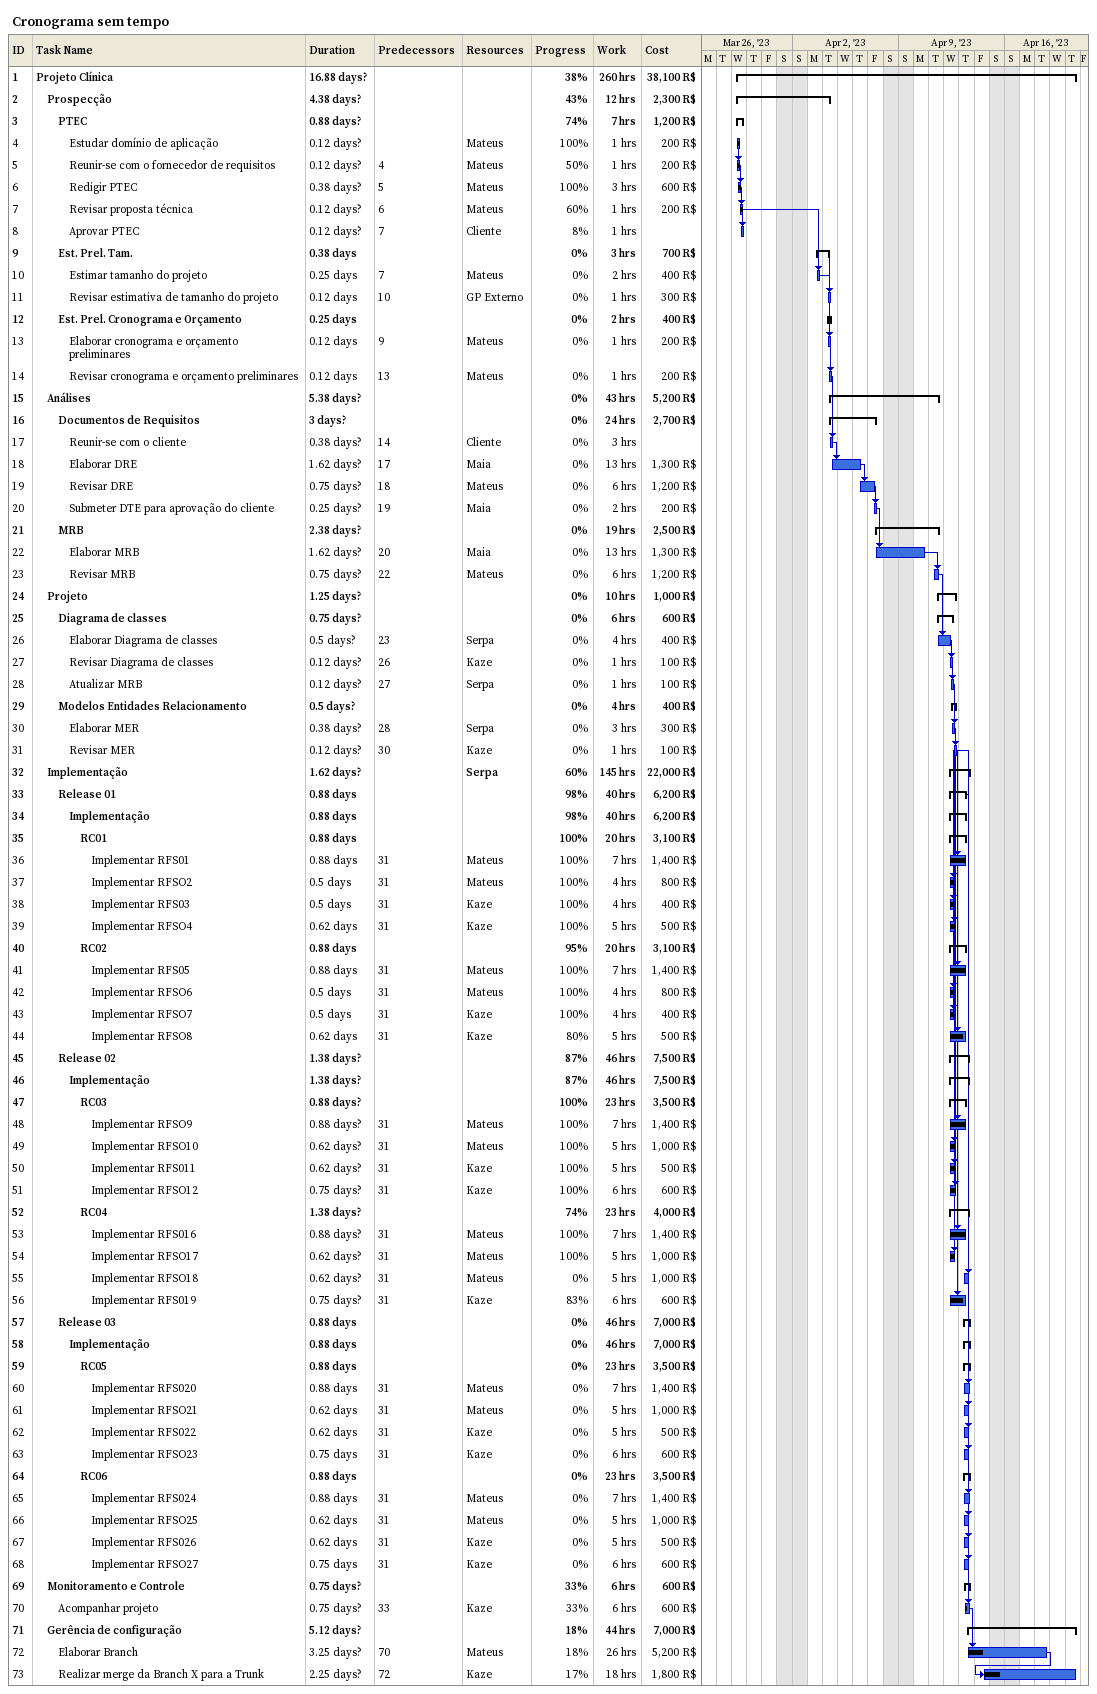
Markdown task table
Cronograma sem tempo

| ID | Level | Task | Duration | Start | Finish | Predecessors | Resources | % complete | Work (h) | Cost (R$) |
|---|---|---|---|---|---|---|---|---|---|---|
| 1 | 1 | **Projeto Clínica** | 16.88d? | 2023-03-29 | 2023-04-20 |  |  | 38 | 260 | 38100 |
| 2 | 2 | **Prospecção** | 4.38d? | 2023-03-29 | 2023-04-04 |  |  | 43 | 12 | 2300 |
| 3 | 3 | **PTEC** | 0.88d? | 2023-03-29 | 2023-03-29 |  |  | 74 | 7 | 1200 |
| 4 | 4 | Estudar domínio de aplicação | 0.12d? | 2023-03-29 | 2023-03-29 |  | Mateus | 100 | 1 | 200 |
| 5 | 4 | Reunir-se com o fornecedor de requisitos | 0.12d? | 2023-03-29 | 2023-03-29 | 4 | Mateus | 50 | 1 | 200 |
| 6 | 4 | Redigir PTEC | 0.38d? | 2023-03-29 | 2023-03-29 | 5 | Mateus | 100 | 3 | 600 |
| 7 | 4 | Revisar proposta técnica | 0.12d? | 2023-03-29 | 2023-03-29 | 6 | Mateus | 60 | 1 | 200 |
| 8 | 4 | Aprovar PTEC | 0.12d? | 2023-03-29 | 2023-03-29 | 7 | Cliente | 8 | 1 |  |
| 9 | 3 | **Est. Prel. Tam.** | 0.38d | 2023-04-03 | 2023-04-04 |  |  | 0 | 3 | 700 |
| 10 | 4 | Estimar tamanho do projeto | 0.25d | 2023-04-03 | 2023-04-03 | 7 | Mateus | 0 | 2 | 400 |
| 11 | 4 | Revisar estimativa de tamanho do projeto | 0.12d | 2023-04-04 | 2023-04-04 | 10 | GP Externo | 0 | 1 | 300 |
| 12 | 3 | **Est. Prel. Cronograma e Orçamento** | 0.25d | 2023-04-04 | 2023-04-04 |  |  | 0 | 2 | 400 |
| 13 | 4 | Elaborar cronograma e orçamento preliminares | 0.12d | 2023-04-04 | 2023-04-04 | 9 | Mateus | 0 | 1 | 200 |
| 14 | 4 | Revisar cronograma e orçamento preliminares | 0.12d | 2023-04-04 | 2023-04-04 | 13 | Mateus | 0 | 1 | 200 |
| 15 | 2 | **Análises** | 5.38d? | 2023-04-04 | 2023-04-11 |  |  | 0 | 43 | 5200 |
| 16 | 3 | **Documentos de Requisitos** | 3d? | 2023-04-04 | 2023-04-07 |  |  | 0 | 24 | 2700 |
| 17 | 4 | Reunir-se com o cliente | 0.38d? | 2023-04-04 | 2023-04-04 | 14 | Cliente | 0 | 3 |  |
| 18 | 4 | Elaborar DRE | 1.62d? | 2023-04-04 | 2023-04-06 | 17 | Maia | 0 | 13 | 1300 |
| 19 | 4 | Revisar DRE | 0.75d? | 2023-04-06 | 2023-04-07 | 18 | Mateus | 0 | 6 | 1200 |
| 20 | 4 | Submeter DTE para aprovação do cliente | 0.25d? | 2023-04-07 | 2023-04-07 | 19 | Maia | 0 | 2 | 200 |
| 21 | 3 | **MRB** | 2.38d? | 2023-04-07 | 2023-04-11 |  |  | 0 | 19 | 2500 |
| 22 | 4 | Elaborar MRB | 1.62d? | 2023-04-07 | 2023-04-10 | 20 | Maia | 0 | 13 | 1300 |
| 23 | 4 | Revisar MRB | 0.75d? | 2023-04-11 | 2023-04-11 | 22 | Mateus | 0 | 6 | 1200 |
| 24 | 2 | **Projeto** | 1.25d? | 2023-04-11 | 2023-04-12 |  |  | 0 | 10 | 1000 |
| 25 | 3 | **Diagrama de classes** | 0.75d? | 2023-04-11 | 2023-04-12 |  |  | 0 | 6 | 600 |
| 26 | 4 | Elaborar Diagrama de classes | 0.5d? | 2023-04-11 | 2023-04-12 | 23 | Serpa | 0 | 4 | 400 |
| 27 | 4 | Revisar Diagrama de classes | 0.12d? | 2023-04-12 | 2023-04-12 | 26 | Kaze | 0 | 1 | 100 |
| 28 | 4 | Atualizar MRB | 0.12d? | 2023-04-12 | 2023-04-12 | 27 | Serpa | 0 | 1 | 100 |
| 29 | 3 | **Modelos Entidades Relacionamento** | 0.5d? | 2023-04-12 | 2023-04-12 |  |  | 0 | 4 | 400 |
| 30 | 4 | Elaborar MER | 0.38d? | 2023-04-12 | 2023-04-12 | 28 | Serpa | 0 | 3 | 300 |
| 31 | 4 | Revisar MER | 0.12d? | 2023-04-12 | 2023-04-12 | 30 | Kaze | 0 | 1 | 100 |
| 32 | 2 | **Implementação** | 1.62d? | 2023-04-12 | 2023-04-13 |  | Serpa | 60 | 145 | 22000 |
| 33 | 3 | **Release 01** | 0.88d | 2023-04-12 | 2023-04-13 |  |  | 98 | 40 | 6200 |
| 34 | 4 | **Implementação** | 0.88d | 2023-04-12 | 2023-04-13 |  |  | 98 | 40 | 6200 |
| 35 | 5 | **RC01** | 0.88d | 2023-04-12 | 2023-04-13 |  |  | 100 | 20 | 3100 |
| 36 | 6 | Implementar RFS01 | 0.88d | 2023-04-12 | 2023-04-13 | 31 | Mateus | 100 | 7 | 1400 |
| 37 | 6 | Implementar RFSO2 | 0.5d | 2023-04-12 | 2023-04-12 | 31 | Mateus | 100 | 4 | 800 |
| 38 | 6 | Implementar RFS03 | 0.5d | 2023-04-12 | 2023-04-12 | 31 | Kaze | 100 | 4 | 400 |
| 39 | 6 | Implementar RFSO4 | 0.62d | 2023-04-12 | 2023-04-12 | 31 | Kaze | 100 | 5 | 500 |
| 40 | 5 | **RC02** | 0.88d | 2023-04-12 | 2023-04-13 |  |  | 95 | 20 | 3100 |
| 41 | 6 | Implementar RFS05 | 0.88d | 2023-04-12 | 2023-04-13 | 31 | Mateus | 100 | 7 | 1400 |
| 42 | 6 | Implementar RFSO6 | 0.5d | 2023-04-12 | 2023-04-12 | 31 | Mateus | 100 | 4 | 800 |
| 43 | 6 | Implementar RFSO7 | 0.5d | 2023-04-12 | 2023-04-12 | 31 | Kaze | 100 | 4 | 400 |
| 44 | 6 | Implementar RFSO8 | 0.62d | 2023-04-12 | 2023-04-13 | 31 | Kaze | 80 | 5 | 500 |
| 45 | 3 | **Release 02** | 1.38d? | 2023-04-12 | 2023-04-13 |  |  | 87 | 46 | 7500 |
| 46 | 4 | **Implementação** | 1.38d? | 2023-04-12 | 2023-04-13 |  |  | 87 | 46 | 7500 |
| 47 | 5 | **RC03** | 0.88d? | 2023-04-12 | 2023-04-13 |  |  | 100 | 23 | 3500 |
| 48 | 6 | Implementar RFSO9 | 0.88d? | 2023-04-12 | 2023-04-13 | 31 | Mateus | 100 | 7 | 1400 |
| 49 | 6 | Implementar RFSO10 | 0.62d? | 2023-04-12 | 2023-04-12 | 31 | Mateus | 100 | 5 | 1000 |
| 50 | 6 | Implementar RFS011 | 0.62d? | 2023-04-12 | 2023-04-12 | 31 | Kaze | 100 | 5 | 500 |
| 51 | 6 | Implementar RFSO12 | 0.75d? | 2023-04-12 | 2023-04-12 | 31 | Kaze | 100 | 6 | 600 |
| 52 | 5 | **RC04** | 1.38d? | 2023-04-12 | 2023-04-13 |  |  | 74 | 23 | 4000 |
| 53 | 6 | Implementar RFS016 | 0.88d? | 2023-04-12 | 2023-04-13 | 31 | Mateus | 100 | 7 | 1400 |
| 54 | 6 | Implementar RFSO17 | 0.62d? | 2023-04-12 | 2023-04-12 | 31 | Mateus | 100 | 5 | 1000 |
| 55 | 6 | Implementar RFSO18 | 0.62d? | 2023-04-13 | 2023-04-13 | 31 | Mateus | 0 | 5 | 1000 |
| 56 | 6 | Implementar RFS019 | 0.75d? | 2023-04-12 | 2023-04-13 | 31 | Kaze | 83 | 6 | 600 |
| 57 | 3 | **Release 03** | 0.88d | 2023-04-13 | 2023-04-13 |  |  | 0 | 46 | 7000 |
| 58 | 4 | **Implementação** | 0.88d | 2023-04-13 | 2023-04-13 |  |  | 0 | 46 | 7000 |
| 59 | 5 | **RC05** | 0.88d | 2023-04-13 | 2023-04-13 |  |  | 0 | 23 | 3500 |
| 60 | 6 | Implementar RFS020 | 0.88d | 2023-04-13 | 2023-04-13 | 31 | Mateus | 0 | 7 | 1400 |
| 61 | 6 | Implementar RFSO21 | 0.62d | 2023-04-13 | 2023-04-13 | 31 | Mateus | 0 | 5 | 1000 |
| 62 | 6 | Implementar RFS022 | 0.62d | 2023-04-13 | 2023-04-13 | 31 | Kaze | 0 | 5 | 500 |
| 63 | 6 | Implementar RFSO23 | 0.75d | 2023-04-13 | 2023-04-13 | 31 | Kaze | 0 | 6 | 600 |
| 64 | 5 | **RC06** | 0.88d | 2023-04-13 | 2023-04-13 |  |  | 0 | 23 | 3500 |
| 65 | 6 | Implementar RFS024 | 0.88d | 2023-04-13 | 2023-04-13 | 31 | Mateus | 0 | 7 | 1400 |
| 66 | 6 | Implementar RFSO25 | 0.62d | 2023-04-13 | 2023-04-13 | 31 | Mateus | 0 | 5 | 1000 |
| 67 | 6 | Implementar RFS026 | 0.62d | 2023-04-13 | 2023-04-13 | 31 | Kaze | 0 | 5 | 500 |
| 68 | 6 | Implementar RFSO27 | 0.75d | 2023-04-13 | 2023-04-13 | 31 | Kaze | 0 | 6 | 600 |
| 69 | 2 | **Monitoramento e Controle** | 0.75d? | 2023-04-13 | 2023-04-13 |  |  | 33 | 6 | 600 |
| 70 | 3 | Acompanhar projeto | 0.75d? | 2023-04-13 | 2023-04-13 | 33 | Kaze | 33 | 6 | 600 |
| 71 | 2 | **Gerência de configuração** | 5.12d? | 2023-04-13 | 2023-04-20 |  |  | 18 | 44 | 7000 |
| 72 | 3 | Elaborar Branch | 3.25d? | 2023-04-13 | 2023-04-18 | 70 | Mateus | 18 | 26 | 5200 |
| 73 | 3 | Realizar merge da Branch X para a Trunk | 2.25d? | 2023-04-14 | 2023-04-20 | 72 | Kaze | 17 | 18 | 1800 |
